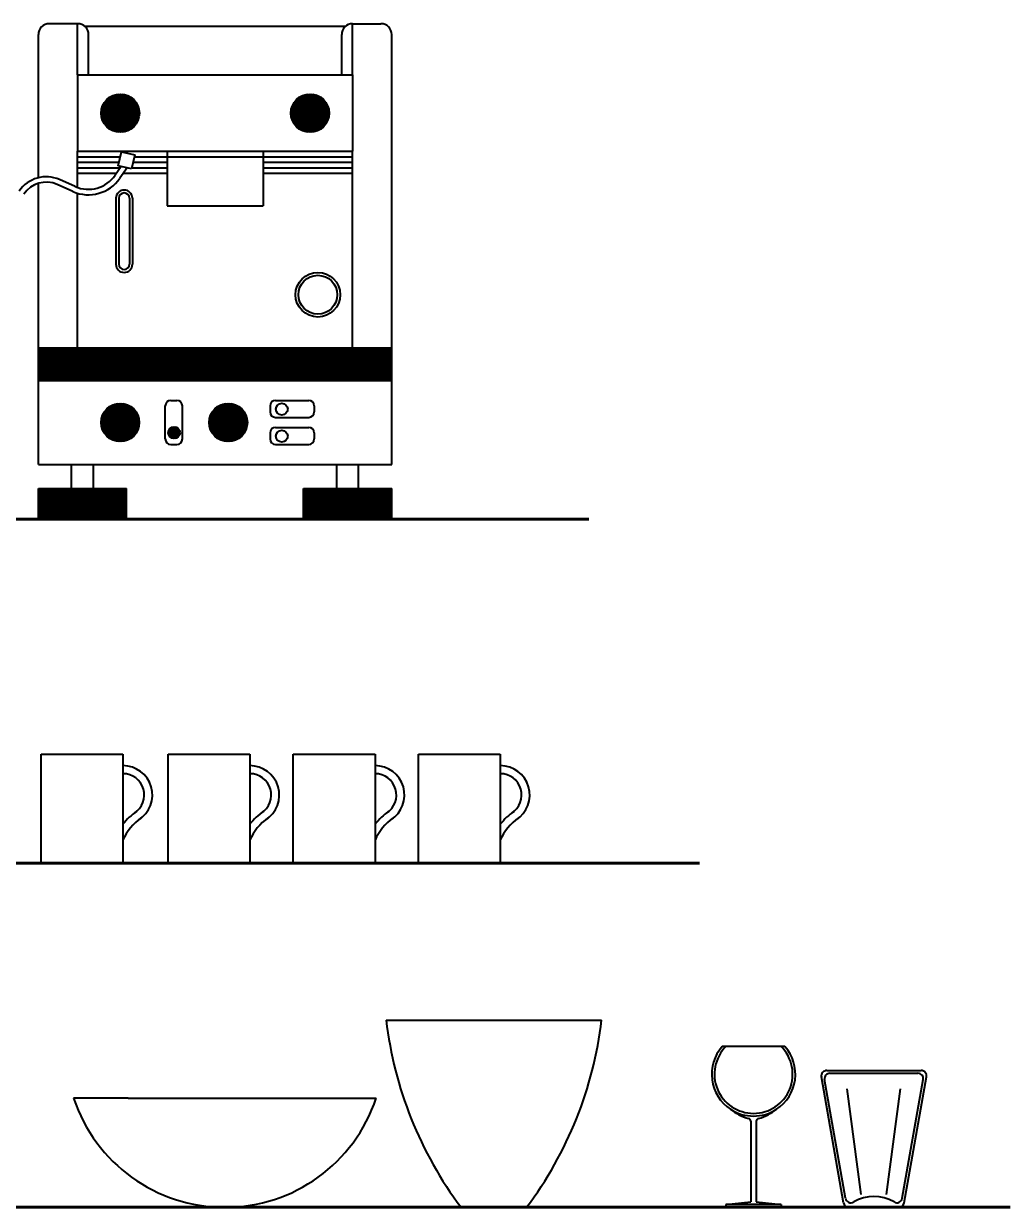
# Model space of a CAD drawing. Header units: millimetres. Extents: x -4763 to 645, y -25 to 217.
# Drawn here: x 560.2 to 641.6, y 91.1 to 188.8 of the extents above; entities that cross this region are included whole.
import ezdxf

# ---------------------------------------------------------------- set-up
doc = ezdxf.new("R2010")
doc.units = ezdxf.units.MM
doc.header["$LTSCALE"] = 0.5
doc.layers.add('acesssorios_coz', color=250, linetype='Continuous', lineweight=9)

msp = doc.modelspace()

# ---------------------------------------------------------------- linework, layer by layer
at = {"color": 7, "lineweight": 40}
for p, q in [((566.57001, 181.40699), (568.12815, 182.96513)), ((566.57559, 181.25347), (568.28167, 182.95955)), ((566.58136, 181.57744), (567.9577, 182.95378)), ((566.59399, 181.11277), (568.42236, 182.94115)), ((566.61766, 181.77284), (567.76229, 182.91747)), ((566.62277, 180.98245), (568.55269, 182.91237)), ((566.66035, 180.86093), (568.6742, 182.87478)), ((566.69951, 182.01379), (567.52135, 182.83563)), ((566.70568, 180.74716), (568.78798, 182.82946)), ((566.758, 180.64038), (568.89475, 182.77714)), ((566.81679, 180.54008), (568.99506, 182.71835)), ((566.88169, 180.44588), (569.08926, 182.65345)), ((566.95245, 180.35754), (569.17759, 182.58268)), ((569.33519, 180.34878), (567.10889, 182.57507)), ((569.40655, 180.43652), (567.19663, 182.64643)), ((569.47206, 180.5301), (567.29022, 182.71194)), ((569.5315, 180.62977), (567.38988, 182.77138)), ((569.5845, 180.73586), (567.49597, 182.82439)), ((569.63058, 180.84888), (567.609, 182.87046)), ((569.669, 180.96956), (567.72967, 182.90888)), ((569.69875, 181.09891), (567.85903, 182.93863)), ((569.71831, 181.23845), (567.99856, 182.95819)), ((569.72537, 181.39049), (568.15061, 182.96525)), ((569.71603, 181.55893), (568.31904, 182.95591)), ((569.68289, 181.75117), (568.51129, 182.92277)), ((569.60765, 181.9855), (568.74562, 182.84753)), ((569.38162, 182.37063), (569.13075, 182.6215)), ((582.22727, 181.31345), (583.87734, 182.96351)), ((582.22786, 181.47313), (583.71765, 182.96293)), ((582.24088, 181.16796), (584.02282, 182.9499)), ((582.24791, 181.65228), (583.5385, 182.94288)), ((582.26572, 181.0337), (584.15709, 182.92507)), ((582.2986, 181.86207), (583.32872, 182.89219)), ((582.29991, 180.90879), (584.28199, 182.89087)), ((582.34223, 180.79201), (584.39877, 182.84855)), ((582.39181, 180.6825), (584.50829, 182.79897)), ((582.4155, 182.13807), (583.05271, 182.77529)), ((582.44806, 180.57964), (584.61114, 182.74273)), ((582.51054, 180.48302), (584.70776, 182.68025)), ((582.57897, 180.39235), (584.79843, 182.61182)), ((585.03421, 180.40056), (582.81633, 182.61844)), ((585.10209, 180.49177), (582.90754, 182.68633)), ((585.16401, 180.58896), (583.00473, 182.74824)), ((585.21965, 180.69242), (583.10818, 182.80388)), ((585.26858, 180.80258), (583.21835, 182.85282)), ((585.31019, 180.92008), (583.33584, 182.89442)), ((585.34357, 181.04579), (583.46156, 182.9278)), ((585.36745, 181.18102), (583.59678, 182.95168)), ((585.37988, 181.32768), (583.74344, 182.96412)), ((585.37776, 181.4889), (583.90467, 182.96199)), ((585.35547, 181.67029), (584.08606, 182.9397)), ((585.30086, 181.88399), (584.29976, 182.8851)), ((585.17243, 182.17153), (584.58729, 182.75667)), ((568.41882, 179.83325), (566.59337, 181.65871)), ((568.54939, 179.86178), (566.6219, 181.78928)), ((568.67112, 179.89915), (566.65927, 181.91101)), ((568.78509, 179.94428), (566.7044, 182.02497)), ((568.89204, 179.99643), (566.75654, 182.13193)), ((568.99251, 180.05505), (566.81517, 182.2324)), ((569.08687, 180.1198), (566.87992, 182.32675)), ((569.17536, 180.19041), (566.95053, 182.41524)), ((569.25811, 180.26675), (567.02687, 182.49799)), ((567.02895, 180.27494), (569.2602, 182.50619)), ((567.11112, 180.19801), (569.33713, 182.42402)), ((567.19901, 180.1268), (569.40834, 182.33613)), ((567.29275, 180.06144), (569.47369, 182.24239)), ((567.39258, 180.00217), (569.53297, 182.14256)), ((567.49884, 179.94933), (569.5858, 182.0363)), ((567.61205, 179.90345), (569.63169, 181.92308)), ((567.73294, 179.86524), (569.6699, 181.80219)), ((567.86254, 179.83574), (569.6994, 181.6726)), ((584.01917, 179.82461), (582.24037, 181.6034)), ((584.1537, 179.84918), (582.26494, 181.73794)), ((584.27883, 179.88314), (582.29891, 181.86307)), ((584.39581, 179.92526), (582.34103, 181.98005)), ((584.50551, 179.97466), (582.39043, 182.08974)), ((584.60853, 180.03074), (582.4465, 182.19277)), ((584.70531, 180.09306), (582.50883, 182.28955)), ((584.79613, 180.16134), (582.5771, 182.38037)), ((584.88118, 180.23539), (582.65115, 182.46542)), ((582.65317, 180.30745), (584.88333, 182.53762)), ((584.96054, 180.31513), (582.73089, 182.54478)), ((582.73306, 180.22824), (584.96254, 182.45773)), ((582.81864, 180.15472), (585.03606, 182.37215)), ((582.91001, 180.08699), (585.10379, 182.28078)), ((583.00735, 180.02524), (585.16554, 182.18343)), ((583.11098, 179.96977), (585.22102, 182.07981)), ((583.22133, 179.92102), (585.26977, 181.96946)), ((583.33902, 179.87962), (585.31117, 181.85176)), ((583.46497, 179.84646), (585.34432, 181.72581)), ((568.12393, 179.80995), (566.57006, 181.36381)), ((568.27783, 179.81515), (566.57527, 181.51771)), ((567.95295, 179.82182), (566.58194, 181.19284)), ((567.75672, 179.85896), (566.61908, 180.9966)), ((567.51398, 179.9426), (566.70272, 180.75386)), ((568.00237, 179.81647), (569.71867, 181.53277)), ((568.15478, 179.80978), (569.72535, 181.38035)), ((568.32373, 179.81963), (569.71551, 181.21141)), ((568.51675, 179.85356), (569.68158, 181.01838)), ((568.7527, 179.93041), (569.60473, 180.78243)), ((583.87335, 179.81132), (582.22709, 181.45759)), ((583.71324, 179.81234), (582.2281, 181.29747)), ((583.53347, 179.83301), (582.24877, 181.11771)), ((583.32261, 179.88477), (582.30053, 180.90685)), ((583.04356, 180.00472), (582.42049, 180.6278)), ((583.60046, 179.82286), (585.36793, 181.59032)), ((583.74746, 179.81076), (585.38003, 181.44332)), ((583.90913, 179.81332), (585.37746, 181.28166)), ((584.09116, 179.83625), (585.35453, 181.09963)), ((584.30601, 179.89201), (585.29878, 180.88478)), ((569.15284, 180.17145), (569.36369, 180.38229)), ((584.59714, 180.02404), (585.16674, 180.59364)), ((561.39545, 159.36793), (564.06503, 162.03751)), ((561.39545, 159.52703), (563.90593, 162.03751)), ((561.39545, 159.68613), (563.74683, 162.03751)), ((561.39545, 159.84523), (563.58773, 162.03751)), ((561.39545, 160.00433), (563.42863, 162.03751)), ((561.39545, 160.16343), (563.26953, 162.03751)), ((561.39545, 160.32253), (563.11043, 162.03751)), ((561.39545, 160.48163), (562.95133, 162.03751)), ((561.39545, 160.64073), (562.79223, 162.03751)), ((561.39545, 160.79983), (562.63313, 162.03751)), ((561.39545, 160.95892), (562.47404, 162.03751)), ((561.39545, 161.11802), (562.31494, 162.03751)), ((561.39545, 161.27712), (562.15584, 162.03751)), ((561.39545, 161.43622), (561.99674, 162.03751)), ((561.39545, 161.59532), (561.83764, 162.03751)), ((561.39545, 161.75442), (561.67854, 162.03751)), ((561.39545, 161.91352), (561.51944, 162.03751)), ((564.09512, 159.33751), (561.39545, 162.03717)), ((563.93602, 159.33751), (561.39545, 161.87808)), ((563.77692, 159.33751), (561.39545, 161.71898)), ((563.61782, 159.33751), (561.39545, 161.55988)), ((563.45872, 159.33751), (561.39545, 161.40078)), ((563.29962, 159.33751), (561.39545, 161.24168)), ((561.52413, 159.33751), (564.22413, 162.03751)), ((564.25422, 159.33751), (561.55422, 162.03751)), ((561.68322, 159.33751), (564.38322, 162.03751)), ((564.41331, 159.33751), (561.71331, 162.03751)), ((561.84232, 159.33751), (564.54232, 162.03751)), ((564.57241, 159.33751), (561.87241, 162.03751)), ((562.00142, 159.33751), (564.70142, 162.03751)), ((564.73151, 159.33751), (562.03151, 162.03751)), ((562.16052, 159.33751), (564.86052, 162.03751)), ((564.89061, 159.33751), (562.19061, 162.03751)), ((562.31962, 159.33751), (565.01962, 162.03751)), ((565.04971, 159.33751), (562.34971, 162.03751)), ((562.47872, 159.33751), (565.17872, 162.03751)), ((565.20881, 159.33751), (562.50881, 162.03751)), ((562.63782, 159.33751), (565.33782, 162.03751)), ((565.36791, 159.33751), (562.66791, 162.03751)), ((562.79692, 159.33751), (565.49692, 162.03751)), ((565.52701, 159.33751), (562.82701, 162.03751)), ((562.95602, 159.33751), (565.65602, 162.03751)), ((565.68611, 159.33751), (562.98611, 162.03751)), ((563.11512, 159.33751), (565.81512, 162.03751)), ((565.84521, 159.33751), (563.14521, 162.03751)), ((563.27421, 159.33751), (565.97421, 162.03751)), ((566.0043, 159.33751), (563.3043, 162.03751)), ((563.43331, 159.33751), (566.13331, 162.03751)), ((566.1634, 159.33751), (563.4634, 162.03751)), ((563.59241, 159.33751), (566.29241, 162.03751)), ((566.3225, 159.33751), (563.6225, 162.03751)), ((563.75151, 159.33751), (566.45151, 162.03751)), ((566.4816, 159.33751), (563.7816, 162.03751)), ((563.91061, 159.33751), (566.61061, 162.03751)), ((566.6407, 159.33751), (563.9407, 162.03751)), ((564.06971, 159.33751), (566.76971, 162.03751)), ((566.7998, 159.33751), (564.0998, 162.03751)), ((564.22881, 159.33751), (566.92881, 162.03751)), ((566.9589, 159.33751), (564.2589, 162.03751)), ((564.38791, 159.33751), (567.08791, 162.03751)), ((567.118, 159.33751), (564.418, 162.03751)), ((564.54701, 159.33751), (567.24701, 162.03751)), ((567.2771, 159.33751), (564.5771, 162.03751)), ((564.70611, 159.33751), (567.40611, 162.03751)), ((567.4362, 159.33751), (564.7362, 162.03751)), ((564.8652, 159.33751), (567.5652, 162.03751)), ((567.59529, 159.33751), (564.89529, 162.03751)), ((565.0243, 159.33751), (567.7243, 162.03751)), ((567.75439, 159.33751), (565.05439, 162.03751)), ((565.1834, 159.33751), (567.8834, 162.03751)), ((567.91349, 159.33751), (565.21349, 162.03751)), ((565.3425, 159.33751), (568.0425, 162.03751)), ((568.07259, 159.33751), (565.37259, 162.03751)), ((565.5016, 159.33751), (568.2016, 162.03751)), ((568.23169, 159.33751), (565.53169, 162.03751)), ((565.6607, 159.33751), (568.3607, 162.03751)), ((568.39079, 159.33751), (565.69079, 162.03751)), ((565.8198, 159.33751), (568.5198, 162.03751)), ((568.54989, 159.33751), (565.84989, 162.03751)), ((565.9789, 159.33751), (568.6789, 162.03751)), ((568.70899, 159.33751), (566.00899, 162.03751)), ((566.138, 159.33751), (568.838, 162.03751)), ((568.86809, 159.33751), (566.16809, 162.03751)), ((566.2971, 159.33751), (568.9971, 162.03751)), ((569.02719, 159.33751), (566.32719, 162.03751)), ((566.45619, 159.33751), (569.15619, 162.03751)), ((569.18629, 159.33751), (566.48629, 162.03751)), ((566.61529, 159.33751), (569.31529, 162.03751)), ((569.34538, 159.33751), (566.64538, 162.03751)), ((566.77439, 159.33751), (569.47439, 162.03751)), ((569.50448, 159.33751), (566.80448, 162.03751)), ((566.93349, 159.33751), (569.63349, 162.03751)), ((569.66358, 159.33751), (566.96358, 162.03751)), ((567.09259, 159.33751), (569.79259, 162.03751)), ((569.82268, 159.33751), (567.12268, 162.03751)), ((567.25169, 159.33751), (569.95169, 162.03751)), ((569.98178, 159.33751), (567.28178, 162.03751)), ((567.41079, 159.33751), (570.11079, 162.03751)), ((570.14088, 159.33751), (567.44088, 162.03751)), ((567.56989, 159.33751), (570.26989, 162.03751)), ((570.29998, 159.33751), (567.59998, 162.03751)), ((567.72899, 159.33751), (570.42899, 162.03751)), ((570.45908, 159.33751), (567.75908, 162.03751)), ((567.88809, 159.33751), (570.58809, 162.03751)), ((570.61818, 159.33751), (567.91818, 162.03751)), ((568.04719, 159.33751), (570.74719, 162.03751)), ((570.77728, 159.33751), (568.07728, 162.03751)), ((568.20628, 159.33751), (570.90628, 162.03751)), ((570.93637, 159.33751), (568.23637, 162.03751)), ((568.36538, 159.33751), (571.06538, 162.03751)), ((571.09547, 159.33751), (568.39547, 162.03751)), ((568.52448, 159.33751), (571.22448, 162.03751)), ((571.25457, 159.33751), (568.55457, 162.03751)), ((568.68358, 159.33751), (571.38358, 162.03751)), ((571.41367, 159.33751), (568.71367, 162.03751)), ((568.84268, 159.33751), (571.54268, 162.03751)), ((571.57277, 159.33751), (568.87277, 162.03751)), ((569.00178, 159.33751), (571.70178, 162.03751)), ((571.73187, 159.33751), (569.03187, 162.03751)), ((569.16088, 159.33751), (571.86088, 162.03751)), ((571.89097, 159.33751), (569.19097, 162.03751)), ((569.31998, 159.33751), (572.01998, 162.03751)), ((572.05007, 159.33751), (569.35007, 162.03751)), ((569.47908, 159.33751), (572.17908, 162.03751)), ((572.20917, 159.33751), (569.50917, 162.03751)), ((569.63818, 159.33751), (572.33818, 162.03751)), ((572.36827, 159.33751), (569.66827, 162.03751)), ((569.79727, 159.33751), (572.49727, 162.03751)), ((572.52736, 159.33751), (569.82736, 162.03751)), ((569.95637, 159.33751), (572.65637, 162.03751)), ((572.68646, 159.33751), (569.98646, 162.03751)), ((570.11547, 159.33751), (572.81547, 162.03751)), ((572.84556, 159.33751), (570.14556, 162.03751)), ((570.27457, 159.33751), (572.97457, 162.03751)), ((573.00466, 159.33751), (570.30466, 162.03751)), ((570.43367, 159.33751), (573.13367, 162.03751)), ((573.16376, 159.33751), (570.46376, 162.03751)), ((570.59277, 159.33751), (573.29277, 162.03751)), ((573.32286, 159.33751), (570.62286, 162.03751)), ((570.75187, 159.33751), (573.45187, 162.03751)), ((573.48196, 159.33751), (570.78196, 162.03751)), ((570.91097, 159.33751), (573.61097, 162.03751)), ((573.64106, 159.33751), (570.94106, 162.03751)), ((571.07007, 159.33751), (573.77007, 162.03751)), ((573.80016, 159.33751), (571.10016, 162.03751)), ((571.22917, 159.33751), (573.92917, 162.03751)), ((573.95926, 159.33751), (571.25926, 162.03751)), ((571.38826, 159.33751), (574.08826, 162.03751)), ((574.11835, 159.33751), (571.41835, 162.03751)), ((571.54736, 159.33751), (574.24736, 162.03751)), ((574.27745, 159.33751), (571.57745, 162.03751)), ((571.70646, 159.33751), (574.40646, 162.03751)), ((574.43655, 159.33751), (571.73655, 162.03751)), ((571.86556, 159.33751), (574.56556, 162.03751)), ((574.59565, 159.33751), (571.89565, 162.03751)), ((572.02466, 159.33751), (574.72466, 162.03751)), ((574.75475, 159.33751), (572.05475, 162.03751)), ((572.18376, 159.33751), (574.88376, 162.03751)), ((574.91385, 159.33751), (572.21385, 162.03751)), ((572.34286, 159.33751), (575.04286, 162.03751)), ((575.07295, 159.33751), (572.37295, 162.03751)), ((572.50196, 159.33751), (575.20196, 162.03751)), ((575.23205, 159.33751), (572.53205, 162.03751)), ((572.66106, 159.33751), (575.36106, 162.03751)), ((575.39115, 159.33751), (572.69115, 162.03751)), ((572.82016, 159.33751), (575.52016, 162.03751)), ((575.55025, 159.33751), (572.85025, 162.03751)), ((572.97925, 159.33751), (575.67925, 162.03751)), ((575.70935, 159.33751), (573.00935, 162.03751)), ((573.13835, 159.33751), (575.83835, 162.03751)), ((575.86844, 159.33751), (573.16844, 162.03751)), ((573.29745, 159.33751), (575.99745, 162.03751)), ((576.02754, 159.33751), (573.32754, 162.03751)), ((573.45655, 159.33751), (576.15655, 162.03751)), ((576.18664, 159.33751), (573.48664, 162.03751)), ((573.61565, 159.33751), (576.31565, 162.03751)), ((576.34574, 159.33751), (573.64574, 162.03751)), ((573.77475, 159.33751), (576.47475, 162.03751)), ((576.50484, 159.33751), (573.80484, 162.03751)), ((573.93385, 159.33751), (576.63385, 162.03751)), ((576.66394, 159.33751), (573.96394, 162.03751)), ((574.09295, 159.33751), (576.79295, 162.03751)), ((576.82304, 159.33751), (574.12304, 162.03751)), ((574.25205, 159.33751), (576.95205, 162.03751)), ((576.98214, 159.33751), (574.28214, 162.03751)), ((574.41115, 159.33751), (577.11115, 162.03751)), ((577.14124, 159.33751), (574.44124, 162.03751)), ((574.57025, 159.33751), (577.27025, 162.03751)), ((577.30034, 159.33751), (574.60034, 162.03751)), ((574.72934, 159.33751), (577.42934, 162.03751)), ((577.45943, 159.33751), (574.75943, 162.03751)), ((574.88844, 159.33751), (577.58844, 162.03751)), ((577.61853, 159.33751), (574.91853, 162.03751)), ((575.04754, 159.33751), (577.74754, 162.03751)), ((577.77763, 159.33751), (575.07763, 162.03751)), ((575.20664, 159.33751), (577.90664, 162.03751)), ((577.93673, 159.33751), (575.23673, 162.03751)), ((575.36574, 159.33751), (578.06574, 162.03751)), ((578.09583, 159.33751), (575.39583, 162.03751)), ((575.52484, 159.33751), (578.22484, 162.03751)), ((578.25493, 159.33751), (575.55493, 162.03751)), ((575.68394, 159.33751), (578.38394, 162.03751)), ((578.41403, 159.33751), (575.71403, 162.03751)), ((575.84304, 159.33751), (578.54304, 162.03751)), ((578.57313, 159.33751), (575.87313, 162.03751)), ((576.00214, 159.33751), (578.70214, 162.03751)), ((578.73223, 159.33751), (576.03223, 162.03751)), ((576.16124, 159.33751), (578.86124, 162.03751)), ((578.89133, 159.33751), (576.19133, 162.03751)), ((576.32033, 159.33751), (579.02033, 162.03751)), ((579.05042, 159.33751), (576.35042, 162.03751)), ((576.47943, 159.33751), (579.17943, 162.03751)), ((579.20952, 159.33751), (576.50952, 162.03751)), ((576.63853, 159.33751), (579.33853, 162.03751)), ((579.36862, 159.33751), (576.66862, 162.03751)), ((576.79763, 159.33751), (579.49763, 162.03751)), ((579.52772, 159.33751), (576.82772, 162.03751)), ((576.95673, 159.33751), (579.65673, 162.03751)), ((579.68682, 159.33751), (576.98682, 162.03751)), ((577.11583, 159.33751), (579.81583, 162.03751)), ((579.84592, 159.33751), (577.14592, 162.03751)), ((577.27493, 159.33751), (579.97493, 162.03751)), ((580.00502, 159.33751), (577.30502, 162.03751)), ((577.43403, 159.33751), (580.13403, 162.03751)), ((580.16412, 159.33751), (577.46412, 162.03751)), ((577.59313, 159.33751), (580.29313, 162.03751)), ((580.32322, 159.33751), (577.62322, 162.03751)), ((577.75223, 159.33751), (580.45223, 162.03751)), ((580.48232, 159.33751), (577.78232, 162.03751)), ((577.91132, 159.33751), (580.61132, 162.03751)), ((580.64141, 159.33751), (577.94141, 162.03751)), ((578.07042, 159.33751), (580.77042, 162.03751)), ((580.80051, 159.33751), (578.10051, 162.03751)), ((578.22952, 159.33751), (580.92952, 162.03751)), ((580.95961, 159.33751), (578.25961, 162.03751)), ((578.38862, 159.33751), (581.08862, 162.03751)), ((581.11871, 159.33751), (578.41871, 162.03751)), ((578.54772, 159.33751), (581.24772, 162.03751)), ((581.27781, 159.33751), (578.57781, 162.03751)), ((578.70682, 159.33751), (581.40682, 162.03751)), ((581.43691, 159.33751), (578.73691, 162.03751)), ((578.86592, 159.33751), (581.56592, 162.03751)), ((581.59601, 159.33751), (578.89601, 162.03751)), ((579.02502, 159.33751), (581.72502, 162.03751)), ((581.75511, 159.33751), (579.05511, 162.03751)), ((579.18412, 159.33751), (581.88412, 162.03751)), ((581.91421, 159.33751), (579.21421, 162.03751)), ((579.34322, 159.33751), (582.04322, 162.03751)), ((582.07331, 159.33751), (579.37331, 162.03751)), ((579.50231, 159.33751), (582.20231, 162.03751)), ((582.23241, 159.33751), (579.53241, 162.03751)), ((579.66141, 159.33751), (582.36141, 162.03751)), ((582.3915, 159.33751), (579.6915, 162.03751)), ((579.82051, 159.33751), (582.52051, 162.03751)), ((582.5506, 159.33751), (579.8506, 162.03751)), ((579.97961, 159.33751), (582.67961, 162.03751)), ((582.7097, 159.33751), (580.0097, 162.03751)), ((580.13871, 159.33751), (582.83871, 162.03751)), ((582.8688, 159.33751), (580.1688, 162.03751)), ((580.29781, 159.33751), (582.99781, 162.03751)), ((583.0279, 159.33751), (580.3279, 162.03751)), ((580.45691, 159.33751), (583.15691, 162.03751)), ((583.187, 159.33751), (580.487, 162.03751)), ((580.61601, 159.33751), (583.31601, 162.03751)), ((583.3461, 159.33751), (580.6461, 162.03751)), ((580.77511, 159.33751), (583.47511, 162.03751)), ((583.5052, 159.33751), (580.8052, 162.03751)), ((580.93421, 159.33751), (583.63421, 162.03751)), ((583.6643, 159.33751), (580.9643, 162.03751)), ((581.09331, 159.33751), (583.79331, 162.03751)), ((583.8234, 159.33751), (581.1234, 162.03751)), ((581.2524, 159.33751), (583.9524, 162.03751)), ((583.98249, 159.33751), (581.28249, 162.03751)), ((581.4115, 159.33751), (584.1115, 162.03751)), ((584.14159, 159.33751), (581.44159, 162.03751)), ((581.5706, 159.33751), (584.2706, 162.03751)), ((584.30069, 159.33751), (581.60069, 162.03751)), ((581.7297, 159.33751), (584.4297, 162.03751)), ((584.45979, 159.33751), (581.75979, 162.03751)), ((581.8888, 159.33751), (584.5888, 162.03751)), ((584.61889, 159.33751), (581.91889, 162.03751)), ((582.0479, 159.33751), (584.7479, 162.03751)), ((584.77799, 159.33751), (582.07799, 162.03751)), ((582.207, 159.33751), (584.907, 162.03751)), ((584.93709, 159.33751), (582.23709, 162.03751)), ((582.3661, 159.33751), (585.0661, 162.03751)), ((585.09619, 159.33751), (582.39619, 162.03751)), ((582.5252, 159.33751), (585.2252, 162.03751)), ((585.25529, 159.33751), (582.55529, 162.03751)), ((582.6843, 159.33751), (585.3843, 162.03751)), ((585.41439, 159.33751), (582.71439, 162.03751)), ((582.84339, 159.33751), (585.54339, 162.03751)), ((585.57348, 159.33751), (582.87348, 162.03751)), ((583.00249, 159.33751), (585.70249, 162.03751)), ((585.73258, 159.33751), (583.03258, 162.03751)), ((583.16159, 159.33751), (585.86159, 162.03751)), ((585.89168, 159.33751), (583.19168, 162.03751)), ((583.32069, 159.33751), (586.02069, 162.03751)), ((586.05078, 159.33751), (583.35078, 162.03751)), ((583.47979, 159.33751), (586.17979, 162.03751)), ((586.20988, 159.33751), (583.50988, 162.03751)), ((583.63889, 159.33751), (586.33889, 162.03751)), ((586.36898, 159.33751), (583.66898, 162.03751)), ((583.79799, 159.33751), (586.49799, 162.03751)), ((586.52808, 159.33751), (583.82808, 162.03751)), ((583.95709, 159.33751), (586.65709, 162.03751)), ((586.68718, 159.33751), (583.98718, 162.03751)), ((584.11619, 159.33751), (586.81619, 162.03751)), ((586.84628, 159.33751), (584.14628, 162.03751)), ((584.27529, 159.33751), (586.97529, 162.03751)), ((587.00538, 159.33751), (584.30538, 162.03751)), ((584.43438, 159.33751), (587.13438, 162.03751)), ((587.16448, 159.33751), (584.46448, 162.03751)), ((584.59348, 159.33751), (587.29348, 162.03751)), ((587.32357, 159.33751), (584.62357, 162.03751)), ((584.75258, 159.33751), (587.45258, 162.03751)), ((587.48267, 159.33751), (584.78267, 162.03751)), ((584.91168, 159.33751), (587.61168, 162.03751)), ((587.64177, 159.33751), (584.94177, 162.03751)), ((585.07078, 159.33751), (587.77078, 162.03751)), ((587.80087, 159.33751), (585.10087, 162.03751)), ((585.22988, 159.33751), (587.92988, 162.03751)), ((587.95997, 159.33751), (585.25997, 162.03751)), ((585.38898, 159.33751), (588.08898, 162.03751)), ((588.11907, 159.33751), (585.41907, 162.03751)), ((585.54808, 159.33751), (588.24808, 162.03751)), ((588.27817, 159.33751), (585.57817, 162.03751)), ((585.70718, 159.33751), (588.40718, 162.03751)), ((588.43727, 159.33751), (585.73727, 162.03751)), ((585.86628, 159.33751), (588.56628, 162.03751)), ((588.59637, 159.33751), (585.89637, 162.03751)), ((586.02537, 159.33751), (588.72537, 162.03751)), ((588.75547, 159.33751), (586.05547, 162.03751)), ((586.18447, 159.33751), (588.88447, 162.03751)), ((588.91456, 159.33751), (586.21456, 162.03751)), ((586.34357, 159.33751), (589.04357, 162.03751)), ((589.07366, 159.33751), (586.37366, 162.03751)), ((586.50267, 159.33751), (589.20267, 162.03751)), ((589.23276, 159.33751), (586.53276, 162.03751)), ((586.66177, 159.33751), (589.36177, 162.03751)), ((589.39186, 159.33751), (586.69186, 162.03751)), ((586.82087, 159.33751), (589.52087, 162.03751)), ((589.55096, 159.33751), (586.85096, 162.03751)), ((586.97997, 159.33751), (589.67997, 162.03751)), ((589.71006, 159.33751), (587.01006, 162.03751)), ((587.13907, 159.33751), (589.83907, 162.03751)), ((589.86916, 159.33751), (587.16916, 162.03751)), ((587.29817, 159.33751), (589.99817, 162.03751)), ((590.02826, 159.33751), (587.32826, 162.03751)), ((587.45727, 159.33751), (590.15727, 162.03751)), ((590.18736, 159.33751), (587.48736, 162.03751)), ((587.61637, 159.33751), (590.31637, 162.03751)), ((590.34646, 159.33751), (587.64646, 162.03751)), ((587.77546, 159.33751), (590.47546, 162.03751)), ((590.50555, 159.33751), (587.80555, 162.03751)), ((587.93456, 159.33751), (590.55545, 161.9584)), ((590.55545, 159.44671), (587.96465, 162.03751)), ((588.09366, 159.33751), (590.55545, 161.7993)), ((590.55545, 159.60581), (588.12375, 162.03751)), ((588.25276, 159.33751), (590.55545, 161.6402)), ((590.55545, 159.76491), (588.28285, 162.03751)), ((588.41186, 159.33751), (590.55545, 161.4811)), ((590.55545, 159.92401), (588.44195, 162.03751)), ((588.57096, 159.33751), (590.55545, 161.322)), ((590.55545, 160.08311), (588.60105, 162.03751)), ((588.73006, 159.33751), (590.55545, 161.1629)), ((590.55545, 160.24221), (588.76015, 162.03751)), ((590.55545, 160.40131), (588.91925, 162.03751)), ((590.55545, 160.5604), (589.07835, 162.03751)), ((590.55545, 160.7195), (589.23745, 162.03751)), ((590.55545, 160.8786), (589.39654, 162.03751)), ((590.55545, 161.0377), (589.55564, 162.03751)), ((590.55545, 161.1968), (589.71474, 162.03751)), ((590.55545, 161.3559), (589.87384, 162.03751)), ((590.55545, 161.515), (590.03294, 162.03751)), ((590.55545, 161.6741), (590.19204, 162.03751)), ((590.55545, 161.8332), (590.35114, 162.03751)), ((590.55545, 161.9923), (590.51024, 162.03751)), ((563.14052, 159.33751), (561.39545, 161.08258)), ((562.98142, 159.33751), (561.39545, 160.92348)), ((562.82232, 159.33751), (561.39545, 160.76438)), ((562.66323, 159.33751), (561.39545, 160.60528)), ((562.50413, 159.33751), (561.39545, 160.44618)), ((562.34503, 159.33751), (561.39545, 160.28709)), ((562.18593, 159.33751), (561.39545, 160.12799)), ((588.88916, 159.33751), (590.55545, 161.0038)), ((589.04826, 159.33751), (590.55545, 160.8447)), ((589.20736, 159.33751), (590.55545, 160.6856)), ((589.36645, 159.33751), (590.55545, 160.52651)), ((589.52555, 159.33751), (590.55545, 160.36741)), ((589.68465, 159.33751), (590.55545, 160.20831)), ((562.02683, 159.33751), (561.39545, 159.96889)), ((561.86773, 159.33751), (561.39545, 159.80979)), ((561.70863, 159.33751), (561.39545, 159.65069)), ((561.54953, 159.33751), (561.39545, 159.49159)), ((589.84375, 159.33751), (590.55545, 160.04921)), ((590.00285, 159.33751), (590.55545, 159.89011)), ((590.16195, 159.33751), (590.55545, 159.73101)), ((590.32105, 159.33751), (590.55545, 159.57191)), ((590.48015, 159.33751), (590.55545, 159.41281)), ((566.56965, 155.95079), (568.06717, 157.44831)), ((566.56977, 155.79181), (568.22615, 157.44819)), ((566.58393, 155.64687), (568.37109, 157.43403)), ((566.58868, 156.12892), (567.88904, 157.42928)), ((566.6092, 155.51304), (568.50492, 157.40876)), ((566.63762, 156.33695), (567.68101, 157.38034)), ((566.64378, 155.38852), (568.62944, 157.37418)), ((566.68643, 155.27207), (568.74589, 157.33153)), ((566.73632, 155.16286), (568.8551, 157.28164)), ((566.7497, 156.60813), (567.40983, 157.26826)), ((566.79284, 155.06028), (568.95768, 157.22512)), ((569.49353, 155.05279), (567.32573, 157.22059)), ((569.55054, 155.15488), (567.42782, 157.2776)), ((569.60095, 155.26357), (567.53651, 157.328)), ((569.64417, 155.37945), (567.65239, 157.37123)), ((569.67939, 155.50332), (567.77627, 157.40645)), ((569.70542, 155.63639), (567.90933, 157.43248)), ((569.7205, 155.78041), (568.05335, 157.44756)), ((569.72183, 155.93819), (568.21113, 157.44888)), ((569.70451, 156.1146), (568.38754, 157.43157)), ((569.65848, 156.31973), (568.59267, 157.38554)), ((569.55402, 156.58329), (568.85623, 157.28107)), ((575.47968, 155.95127), (576.97669, 157.44828)), ((575.47975, 155.79224), (577.13572, 157.44821)), ((575.49387, 155.64726), (577.2807, 157.43409)), ((575.49877, 156.12946), (576.7985, 157.42919)), ((575.51912, 155.51341), (577.41455, 157.40884)), ((575.54782, 156.33761), (576.59035, 157.38014)), ((575.55367, 155.38886), (577.5391, 157.37429)), ((575.5963, 155.27239), (577.65557, 157.33166)), ((575.64616, 155.16316), (577.7648, 157.2818)), ((575.6602, 156.60909), (576.31887, 157.26776)), ((575.70267, 155.06057), (577.86739, 157.22529)), ((578.40336, 155.0525), (576.23545, 157.22042)), ((578.46039, 155.15458), (576.33752, 157.27744)), ((578.51081, 155.26325), (576.44619, 157.32787)), ((578.55406, 155.3791), (576.56205, 157.37112)), ((578.5893, 155.50296), (576.6859, 157.40636)), ((578.61536, 155.63599), (576.81894, 157.43242)), ((578.63048, 155.77998), (576.96292, 157.44754)), ((578.63184, 155.93771), (577.12065, 157.4489)), ((578.61459, 156.11406), (577.29701, 157.43165)), ((578.56867, 156.31908), (577.50202, 157.38573)), ((578.46448, 156.58238), (577.76532, 157.28154)), ((568.59512, 154.36021), (566.63315, 156.32218)), ((568.71375, 154.40067), (566.67362, 156.44081)), ((568.82494, 154.44858), (566.72153, 156.552)), ((568.92934, 154.50328), (566.77622, 156.6564)), ((569.02742, 154.5643), (566.83725, 156.75448)), ((566.85559, 154.96393), (569.05403, 157.16237)), ((569.11949, 154.63133), (566.90428, 156.84655)), ((566.92427, 154.87352), (569.14444, 157.09369)), ((569.20576, 154.70417), (566.97711, 156.93281)), ((566.99872, 154.78887), (569.22909, 157.01924)), ((569.28632, 154.7827), (567.05564, 157.01338)), ((567.07886, 154.7099), (569.30806, 156.9391)), ((569.3612, 154.86692), (567.13986, 157.08826)), ((567.16469, 154.63664), (569.38132, 156.85327)), ((569.43033, 154.95689), (567.22983, 157.15739)), ((567.25632, 154.56916), (569.4488, 156.76164)), ((567.35393, 154.50768), (569.51028, 156.66403)), ((567.45784, 154.45249), (569.56547, 156.56012)), ((567.56849, 154.40404), (569.61392, 156.44947)), ((567.68653, 154.36299), (569.65498, 156.33143)), ((577.50477, 154.3601), (575.54304, 156.32183)), ((577.62343, 154.40055), (575.58349, 156.44048)), ((577.73463, 154.44844), (575.63138, 156.55169)), ((577.83905, 154.50312), (575.68606, 156.65611)), ((577.93715, 154.56412), (575.74706, 156.75421)), ((575.7654, 154.9642), (577.96376, 157.16256)), ((578.02924, 154.63113), (575.81408, 156.84629)), ((575.83407, 154.87377), (578.05419, 157.09389)), ((578.11552, 154.70395), (575.88689, 156.93258)), ((575.9085, 154.7891), (578.13886, 157.01946)), ((578.1961, 154.78247), (575.96541, 157.01316)), ((575.98862, 154.71012), (578.21784, 156.93934)), ((578.271, 154.86667), (576.04961, 157.08806)), ((576.07444, 154.63684), (578.29112, 156.85352)), ((578.34014, 154.95663), (576.13957, 157.1572)), ((576.16605, 154.56935), (578.35861, 156.76191)), ((576.26364, 154.50785), (578.42011, 156.66432)), ((576.36753, 154.45264), (578.47532, 156.56043)), ((576.47817, 154.40417), (578.52379, 156.44979)), ((576.59618, 154.36309), (578.56487, 156.33178)), ((568.18282, 154.29521), (566.56815, 155.90988)), ((568.0191, 154.29984), (566.57278, 155.74616)), ((568.33137, 154.30576), (566.5787, 156.05843)), ((567.83402, 154.32581), (566.59875, 155.56108)), ((568.46812, 154.32811), (566.60106, 156.19517)), ((567.61363, 154.3871), (566.66004, 155.34069)), ((567.81287, 154.33022), (569.68774, 156.20509)), ((567.94881, 154.30707), (569.71089, 156.06915)), ((568.09638, 154.29553), (569.72243, 155.92158)), ((568.25879, 154.29884), (569.71912, 155.75917)), ((568.44191, 154.32287), (569.69509, 155.57605)), ((568.65874, 154.3806), (569.63736, 155.35922)), ((572.11442, 154.97249), (572.65423, 155.5123)), ((572.12364, 155.14082), (572.4859, 155.50308)), ((572.14727, 154.84625), (572.78047, 155.47944)), ((572.81351, 154.59659), (572.16231, 155.2478)), ((572.20436, 154.74424), (572.88248, 155.42236)), ((572.9094, 154.6598), (572.22552, 155.34368)), ((572.28087, 154.66165), (572.96507, 155.34585)), ((572.98637, 154.74192), (572.30764, 155.42066)), ((572.37625, 154.59793), (573.02878, 155.25046)), ((573.04399, 154.84341), (572.40913, 155.47827)), ((573.07758, 154.96892), (572.53464, 155.51186)), ((573.06998, 155.13562), (572.70134, 155.50426)), ((577.09238, 154.2952), (575.47814, 155.90944)), ((576.9286, 154.29987), (575.48282, 155.74566)), ((577.24096, 154.30571), (575.48865, 156.05802)), ((576.74346, 154.32592), (575.50887, 155.56051)), ((577.37774, 154.32804), (575.51098, 156.1948)), ((576.52293, 154.38735), (575.5703, 155.33998)), ((576.72249, 154.3303), (578.59766, 156.20547)), ((576.85841, 154.30712), (578.62084, 156.06955)), ((577.00593, 154.29554), (578.63242, 155.92203)), ((577.1683, 154.29881), (578.62915, 155.75966)), ((577.35135, 154.32276), (578.6052, 155.57661)), ((577.56804, 154.38036), (578.5476, 155.35992)), ((567.30333, 154.5383), (566.81125, 155.03039)), ((568.95633, 154.51909), (569.49887, 155.06163)), ((572.54385, 154.54805), (572.11377, 154.97813)), ((572.69552, 154.55549), (572.1212, 155.1298)), ((572.49361, 154.55619), (573.07053, 155.13311)), ((572.64411, 154.54759), (573.07913, 154.98261)), ((576.2121, 154.53908), (575.72203, 155.02915)), ((577.8652, 154.51841), (578.40955, 155.06276)), ((561.39545, 150.14019), (561.68277, 150.42751)), ((561.39545, 150.29929), (561.52367, 150.42751)), ((561.39545, 149.98109), (561.84187, 150.42751)), ((561.39545, 149.82199), (562.00097, 150.42751)), ((561.39545, 149.66289), (562.16007, 150.42751)), ((561.39545, 149.50379), (562.31917, 150.42751)), ((561.39545, 149.3447), (562.47826, 150.42751)), ((561.39545, 149.1856), (562.63736, 150.42751)), ((561.39545, 149.0265), (562.79646, 150.42751)), ((561.39545, 148.8674), (562.95556, 150.42751)), ((561.39545, 148.7083), (563.11466, 150.42751)), ((561.39545, 148.5492), (563.27376, 150.42751)), ((561.39545, 148.3901), (563.43286, 150.42751)), ((561.39545, 148.231), (563.59196, 150.42751)), ((561.39545, 148.0719), (563.75106, 150.42751)), ((561.39545, 147.9128), (563.91016, 150.42751)), ((563.91089, 147.90751), (561.39545, 150.42295)), ((561.54925, 147.90751), (564.06925, 150.42751)), ((564.06999, 147.90751), (561.54999, 150.42751)), ((561.70835, 147.90751), (564.22835, 150.42751)), ((564.22909, 147.90751), (561.70909, 150.42751)), ((561.86745, 147.90751), (564.38745, 150.42751)), ((564.38818, 147.90751), (561.86818, 150.42751)), ((562.02655, 147.90751), (564.54655, 150.42751)), ((564.54728, 147.90751), (562.02728, 150.42751)), ((562.18565, 147.90751), (564.70565, 150.42751)), ((564.70638, 147.90751), (562.18638, 150.42751)), ((562.34475, 147.90751), (564.86475, 150.42751)), ((564.86548, 147.90751), (562.34548, 150.42751)), ((562.50385, 147.90751), (565.02385, 150.42751)), ((565.02458, 147.90751), (562.50458, 150.42751)), ((562.66295, 147.90751), (565.18295, 150.42751)), ((565.18368, 147.90751), (562.66368, 150.42751)), ((562.82205, 147.90751), (565.34205, 150.42751)), ((565.34278, 147.90751), (562.82278, 150.42751)), ((562.98115, 147.90751), (565.50115, 150.42751)), ((565.50188, 147.90751), (562.98188, 150.42751)), ((563.14025, 147.90751), (565.66025, 150.42751)), ((565.66098, 147.90751), (563.14098, 150.42751)), ((563.29934, 147.90751), (565.81934, 150.42751)), ((565.82008, 147.90751), (563.30008, 150.42751)), ((563.45844, 147.90751), (565.97844, 150.42751)), ((565.97917, 147.90751), (563.45917, 150.42751)), ((563.61754, 147.90751), (566.13754, 150.42751)), ((566.13827, 147.90751), (563.61827, 150.42751)), ((563.77664, 147.90751), (566.29664, 150.42751)), ((566.29737, 147.90751), (563.77737, 150.42751)), ((563.93574, 147.90751), (566.45574, 150.42751)), ((566.45647, 147.90751), (563.93647, 150.42751)), ((564.09484, 147.90751), (566.61484, 150.42751)), ((566.61557, 147.90751), (564.09557, 150.42751)), ((564.25394, 147.90751), (566.77394, 150.42751)), ((566.77467, 147.90751), (564.25467, 150.42751)), ((564.41304, 147.90751), (566.93304, 150.42751)), ((566.93377, 147.90751), (564.41377, 150.42751)), ((564.57214, 147.90751), (567.09214, 150.42751)), ((567.09287, 147.90751), (564.57287, 150.42751)), ((564.73124, 147.90751), (567.25124, 150.42751)), ((567.25197, 147.90751), (564.73197, 150.42751)), ((564.89033, 147.90751), (567.41033, 150.42751)), ((567.41107, 147.90751), (564.89107, 150.42751)), ((565.04943, 147.90751), (567.56943, 150.42751)), ((567.57016, 147.90751), (565.05016, 150.42751)), ((565.20853, 147.90751), (567.72853, 150.42751)), ((567.72926, 147.90751), (565.20926, 150.42751)), ((565.36763, 147.90751), (567.88763, 150.42751)), ((567.88836, 147.90751), (565.36836, 150.42751)), ((565.52673, 147.90751), (568.04673, 150.42751)), ((568.04746, 147.90751), (565.52746, 150.42751)), ((565.68583, 147.90751), (568.20583, 150.42751)), ((568.20656, 147.90751), (565.68656, 150.42751)), ((565.84493, 147.90751), (568.36493, 150.42751)), ((568.36566, 147.90751), (565.84566, 150.42751)), ((566.00403, 147.90751), (568.52403, 150.42751)), ((568.52476, 147.90751), (566.00476, 150.42751)), ((566.16313, 147.90751), (568.67354, 150.41792)), ((568.67354, 147.91783), (566.16386, 150.42751)), ((568.67354, 148.07693), (566.32296, 150.42751)), ((568.67354, 148.23602), (566.48206, 150.42751)), ((568.67354, 148.39512), (566.64116, 150.42751)), ((568.67354, 148.55422), (566.80025, 150.42751)), ((568.67354, 148.71332), (566.95935, 150.42751)), ((568.67354, 148.87242), (567.11845, 150.42751)), ((568.67354, 149.03152), (567.27755, 150.42751)), ((568.67354, 149.19062), (567.43665, 150.42751)), ((568.67354, 149.34972), (567.59575, 150.42751)), ((568.67354, 149.50882), (567.75485, 150.42751)), ((568.67354, 149.66792), (567.91395, 150.42751)), ((568.67354, 149.82702), (568.07305, 150.42751)), ((568.67354, 149.98611), (568.23215, 150.42751)), ((568.67354, 150.14521), (568.39124, 150.42751)), ((568.67354, 150.30431), (568.55034, 150.42751)), ((583.27736, 150.38463), (583.32024, 150.42751)), ((583.27736, 150.22553), (583.47934, 150.42751)), ((583.27736, 150.06644), (583.63844, 150.42751)), ((583.27736, 149.90734), (583.79753, 150.42751)), ((583.27736, 149.74824), (583.95663, 150.42751)), ((583.27736, 149.58914), (584.11573, 150.42751)), ((583.27736, 149.43004), (584.27483, 150.42751)), ((583.27736, 149.27094), (584.43393, 150.42751)), ((583.27736, 149.11184), (584.59303, 150.42751)), ((583.27736, 148.95274), (584.75213, 150.42751)), ((583.27736, 148.79364), (584.91123, 150.42751)), ((583.27736, 148.63454), (585.07033, 150.42751)), ((583.27736, 148.47545), (585.22943, 150.42751)), ((583.27736, 148.31635), (585.38852, 150.42751)), ((583.27736, 148.15725), (585.54762, 150.42751)), ((583.27736, 147.99815), (585.70672, 150.42751)), ((583.34582, 147.90751), (585.86582, 150.42751)), ((585.86655, 147.90751), (583.34655, 150.42751)), ((583.50492, 147.90751), (586.02492, 150.42751)), ((586.02565, 147.90751), (583.50565, 150.42751)), ((583.66402, 147.90751), (586.18402, 150.42751)), ((586.18475, 147.90751), (583.66475, 150.42751)), ((583.82312, 147.90751), (586.34312, 150.42751)), ((586.34385, 147.90751), (583.82385, 150.42751)), ((583.98222, 147.90751), (586.50222, 150.42751)), ((586.50295, 147.90751), (583.98295, 150.42751)), ((584.14132, 147.90751), (586.66132, 150.42751)), ((586.66205, 147.90751), (584.14205, 150.42751)), ((584.30042, 147.90751), (586.82042, 150.42751)), ((586.82115, 147.90751), (584.30115, 150.42751)), ((584.45951, 147.90751), (586.97951, 150.42751)), ((586.98025, 147.90751), (584.46025, 150.42751)), ((584.61861, 147.90751), (587.13861, 150.42751)), ((587.13935, 147.90751), (584.61935, 150.42751)), ((584.77771, 147.90751), (587.29771, 150.42751)), ((587.29844, 147.90751), (584.77844, 150.42751)), ((584.93681, 147.90751), (587.45681, 150.42751)), ((587.45754, 147.90751), (584.93754, 150.42751)), ((585.09591, 147.90751), (587.61591, 150.42751)), ((587.61664, 147.90751), (585.09664, 150.42751)), ((585.25501, 147.90751), (587.77501, 150.42751)), ((587.77574, 147.90751), (585.25574, 150.42751)), ((585.41411, 147.90751), (587.93411, 150.42751)), ((587.93484, 147.90751), (585.41484, 150.42751)), ((585.57321, 147.90751), (588.09321, 150.42751)), ((588.09394, 147.90751), (585.57394, 150.42751)), ((585.73231, 147.90751), (588.25231, 150.42751)), ((588.25304, 147.90751), (585.73304, 150.42751)), ((585.89141, 147.90751), (588.41141, 150.42751)), ((588.41214, 147.90751), (585.89214, 150.42751)), ((586.0505, 147.90751), (588.5705, 150.42751)), ((588.57124, 147.90751), (586.05124, 150.42751)), ((586.2096, 147.90751), (588.7296, 150.42751)), ((588.73034, 147.90751), (586.21034, 150.42751)), ((586.3687, 147.90751), (588.8887, 150.42751)), ((588.88943, 147.90751), (586.36943, 150.42751)), ((586.5278, 147.90751), (589.0478, 150.42751)), ((589.04853, 147.90751), (586.52853, 150.42751)), ((586.6869, 147.90751), (589.2069, 150.42751)), ((589.20763, 147.90751), (586.68763, 150.42751)), ((586.846, 147.90751), (589.366, 150.42751)), ((589.36673, 147.90751), (586.84673, 150.42751)), ((587.0051, 147.90751), (589.5251, 150.42751)), ((589.52583, 147.90751), (587.00583, 150.42751)), ((587.1642, 147.90751), (589.6842, 150.42751)), ((589.68493, 147.90751), (587.16493, 150.42751)), ((587.3233, 147.90751), (589.8433, 150.42751)), ((589.84403, 147.90751), (587.32403, 150.42751)), ((587.4824, 147.90751), (590.0024, 150.42751)), ((590.00313, 147.90751), (587.48313, 150.42751)), ((587.6415, 147.90751), (590.1615, 150.42751)), ((590.16223, 147.90751), (587.64223, 150.42751)), ((587.80059, 147.90751), (590.32059, 150.42751)), ((590.32133, 147.90751), (587.80133, 150.42751)), ((587.95969, 147.90751), (590.47969, 150.42751)), ((590.48042, 147.90751), (587.96042, 150.42751)), ((590.55545, 147.99158), (588.11952, 150.42751)), ((590.55545, 148.15068), (588.27862, 150.42751)), ((590.55545, 148.30978), (588.43772, 150.42751)), ((590.55545, 148.46888), (588.59682, 150.42751)), ((590.55545, 148.62798), (588.75592, 150.42751)), ((590.55545, 148.78708), (588.91502, 150.42751)), ((590.55545, 148.94618), (589.07412, 150.42751)), ((590.55545, 149.10527), (589.23322, 150.42751)), ((590.55545, 149.26437), (589.39232, 150.42751)), ((590.55545, 149.42347), (589.55141, 150.42751)), ((590.55545, 149.58257), (589.71051, 150.42751)), ((590.55545, 149.74167), (589.86961, 150.42751)), ((590.55545, 149.90077), (590.02871, 150.42751)), ((590.55545, 150.05987), (590.18781, 150.42751)), ((590.55545, 150.21897), (590.34691, 150.42751)), ((590.55545, 150.37807), (590.50601, 150.42751)), ((563.75179, 147.90751), (561.39545, 150.26385)), ((563.59269, 147.90751), (561.39545, 150.10475)), ((563.43359, 147.90751), (561.39545, 149.94565)), ((563.27449, 147.90751), (561.39545, 149.78655)), ((563.11539, 147.90751), (561.39545, 149.62745)), ((562.95629, 147.90751), (561.39545, 149.46835)), ((566.32223, 147.90751), (568.67354, 150.25882)), ((566.48132, 147.90751), (568.67354, 150.09972)), ((566.64042, 147.90751), (568.67354, 149.94063)), ((566.79952, 147.90751), (568.67354, 149.78153)), ((566.95862, 147.90751), (568.67354, 149.62243)), ((567.11772, 147.90751), (568.67354, 149.46333)), ((585.70745, 147.90751), (583.27736, 150.3376)), ((585.54835, 147.90751), (583.27736, 150.1785)), ((585.38926, 147.90751), (583.27736, 150.0194)), ((585.23016, 147.90751), (583.27736, 149.8603)), ((585.07106, 147.90751), (583.27736, 149.70121)), ((584.91196, 147.90751), (583.27736, 149.54211)), ((584.75286, 147.90751), (583.27736, 149.38301)), ((588.11879, 147.90751), (590.55545, 150.34417)), ((588.27789, 147.90751), (590.55545, 150.18507)), ((588.43699, 147.90751), (590.55545, 150.02597)), ((588.59609, 147.90751), (590.55545, 149.86687)), ((588.75519, 147.90751), (590.55545, 149.70777)), ((588.91429, 147.90751), (590.55545, 149.54867)), ((589.07339, 147.90751), (590.55545, 149.38957)), ((562.79719, 147.90751), (561.39545, 149.30925)), ((562.6381, 147.90751), (561.39545, 149.15015)), ((562.479, 147.90751), (561.39545, 148.99105)), ((562.3199, 147.90751), (561.39545, 148.83196)), ((562.1608, 147.90751), (561.39545, 148.67286)), ((562.0017, 147.90751), (561.39545, 148.51376)), ((567.27682, 147.90751), (568.67354, 149.30423)), ((567.43592, 147.90751), (568.67354, 149.14513)), ((567.59502, 147.90751), (568.67354, 148.98603)), ((567.75412, 147.90751), (568.67354, 148.82693)), ((567.91322, 147.90751), (568.67354, 148.66783)), ((568.07231, 147.90751), (568.67354, 148.50873)), ((584.59376, 147.90751), (583.27736, 149.22391)), ((584.43466, 147.90751), (583.27736, 149.06481)), ((584.27556, 147.90751), (583.27736, 148.90571)), ((584.11646, 147.90751), (583.27736, 148.74661)), ((583.95736, 147.90751), (583.27736, 148.58751)), ((583.79827, 147.90751), (583.27736, 148.42841)), ((589.23249, 147.90751), (590.55545, 149.23047)), ((589.39158, 147.90751), (590.55545, 149.07138)), ((589.55068, 147.90751), (590.55545, 148.91228)), ((589.70978, 147.90751), (590.55545, 148.75318)), ((589.86888, 147.90751), (590.55545, 148.59408)), ((590.02798, 147.90751), (590.55545, 148.43498)), ((561.8426, 147.90751), (561.39545, 148.35466)), ((561.6835, 147.90751), (561.39545, 148.19556)), ((561.5244, 147.90751), (561.39545, 148.03646)), ((568.23141, 147.90751), (568.67354, 148.34964)), ((568.39051, 147.90751), (568.67354, 148.19054)), ((568.54961, 147.90751), (568.67354, 148.03144)), ((583.63917, 147.90751), (583.27736, 148.26931)), ((583.48007, 147.90751), (583.27736, 148.11021)), ((583.32097, 147.90751), (583.27736, 147.95112)), ((590.18708, 147.90751), (590.55545, 148.27588)), ((590.34618, 147.90751), (590.55545, 148.11678)), ((590.50528, 147.90751), (590.55545, 147.95768))]:
    msp.add_line(p, q, dxfattribs=at)
at = {"layer": 'acesssorios_coz', "color": 7, "lineweight": 40}
for p, q in [((564.63545, 188.76751), (562.29545, 188.76751)), ((564.63545, 184.53751), (564.63545, 188.76751)), ((565.20881, 188.56124), (586.74209, 188.56124)), ((587.31545, 184.53751), (587.31545, 188.76751)), ((587.31545, 188.76751), (589.65545, 188.76751)), ((561.39545, 176.06028), (561.39545, 187.86751)), ((565.53545, 184.53751), (565.53545, 187.86751)), ((586.41545, 184.53751), (586.41545, 187.86751)), ((590.55545, 152.40751), (590.55545, 187.86751)), ((564.63545, 184.53751), (564.63545, 178.23751)), ((564.63545, 184.53751), (587.31545, 184.53751)), ((587.31545, 184.53751), (587.31545, 178.23751)), ((564.63545, 175.25428), (564.63545, 178.23751)), ((564.63545, 178.23751), (587.31545, 178.23751)), ((564.63545, 177.78751), (568.15829, 177.78751)), ((567.98606, 177.05507), (568.25394, 178.19429)), ((568.25394, 178.19429), (569.34434, 177.93789)), ((569.34434, 177.93789), (569.07646, 176.79867)), ((569.30898, 177.78751), (587.31545, 177.78751)), ((572.01545, 178.23751), (572.01545, 173.73751)), ((579.93545, 178.23751), (579.93545, 173.73751)), ((587.31545, 162.03751), (587.31545, 178.23751)), ((564.63545, 177.33751), (568.05247, 177.33751)), ((564.63545, 176.88751), (568.16342, 176.88751)), ((568.23795, 176.99584), (567.74247, 176.27563)), ((569.07646, 176.79867), (567.98606, 177.05507)), ((568.7081, 176.88529), (568.11321, 176.02057)), ((569.09735, 176.88751), (572.01545, 176.88751)), ((569.20317, 177.33751), (572.01545, 177.33751)), ((579.93545, 177.33751), (587.31545, 177.33751)), ((579.93545, 176.88751), (587.31545, 176.88751)), ((564.42422, 175.33744), (563.13726, 175.9077)), ((564.63545, 176.43751), (567.85384, 176.43751)), ((568.40005, 176.43751), (572.01545, 176.43751)), ((579.93545, 176.43751), (587.31545, 176.43751)), ((561.39545, 152.40751), (561.39545, 175.59386)), ((564.24191, 174.92602), (562.95495, 175.49628)), ((564.63545, 162.03751), (564.63545, 174.78212)), ((567.79412, 174.36968), (567.79412, 168.92524)), ((568.03712, 174.36968), (568.03712, 168.92524)), ((568.90615, 174.36968), (568.90615, 168.92524)), ((569.14915, 174.36968), (569.14915, 168.92524)), ((572.01545, 173.73751), (579.93545, 173.73751)), ((561.39545, 162.03751), (590.55545, 162.03751)), ((561.39545, 159.33751), (590.55545, 159.33751)), ((571.8683, 154.51057), (571.8683, 157.2478)), ((572.3183, 157.6978), (572.82561, 157.6978)), ((573.27561, 154.51057), (573.27561, 157.2478)), ((580.50786, 157.2478), (580.50786, 156.74049)), ((580.95786, 157.6978), (583.69509, 157.6978)), ((584.14509, 157.2478), (584.14509, 156.74049)), ((580.95786, 156.29049), (583.69509, 156.29049)), ((580.95786, 155.46788), (583.69509, 155.46788)), ((580.50786, 155.01788), (580.50786, 154.51057)), ((584.14509, 155.01788), (584.14509, 154.51057)), ((572.3183, 154.06057), (572.82561, 154.06057)), ((580.95786, 154.06057), (583.69509, 154.06057)), ((561.39545, 152.40751), (590.55545, 152.40751)), ((564.1345, 150.42751), (564.1345, 152.40751)), ((565.9345, 150.42751), (565.9345, 152.40751)), ((586.01641, 150.42751), (586.01641, 152.40751)), ((587.81641, 150.42751), (587.81641, 152.40751)), ((561.39545, 150.42751), (568.67354, 150.42751)), ((561.39545, 147.90751), (561.39545, 150.42751)), ((561.39545, 147.90751), (561.39545, 150.42751)), ((568.67354, 147.90751), (568.67354, 150.42751)), ((583.27736, 147.90751), (583.27736, 150.42751)), ((583.27736, 147.90751), (583.27736, 150.42751)), ((583.27736, 150.42751), (590.55545, 150.42751)), ((590.55545, 147.90751), (590.55545, 150.42751)), ((561.62084, 119.52091), (561.62084, 128.52091)), ((561.62084, 128.52091), (568.37084, 128.52091)), ((568.37084, 128.52091), (568.37084, 119.52091)), ((572.09053, 119.52091), (572.09053, 128.52091)), ((572.09053, 128.52091), (578.84053, 128.52091)), ((578.84053, 128.52091), (578.84053, 119.52091)), ((582.42268, 119.52091), (582.42268, 128.52091)), ((582.42268, 128.52091), (589.17268, 128.52091)), ((589.17268, 128.52091), (589.17268, 119.52091)), ((592.75481, 119.52091), (592.75481, 128.52091)), ((592.75481, 128.52091), (599.50481, 128.52091)), ((599.50481, 128.52091), (599.50481, 119.52091)), ((590.08859, 106.57601), (607.85101, 106.57601)), ((622.98026, 104.40032), (617.80588, 104.40032)), ((627.82198, 91.50606), (625.98781, 101.89223)), ((627.98416, 91.88149), (626.25603, 101.66723)), ((626.43095, 102.42049), (634.21633, 102.42049)), ((626.69917, 102.19549), (633.94812, 102.19549)), ((632.66312, 91.88149), (634.39126, 101.66723)), ((632.8253, 91.50606), (634.65947, 101.89223)), ((629.27433, 92.18868), (628.12954, 100.91147)), ((631.37295, 92.18868), (632.51774, 100.91147)), ((568.80286, 100.13432), (564.30286, 100.13432)), ((568.80286, 100.13432), (584.76029, 100.13432)), ((584.76029, 100.13432), (589.26029, 100.13432)), ((620.16807, 98.24123), (620.16807, 91.58432)), ((620.61807, 98.24123), (620.61807, 91.58432)), ((596.2698, 91.13432), (601.6698, 91.13432)), ((618.10707, 91.35932), (620.16807, 91.58432)), ((618.10707, 91.35932), (618.10707, 91.13432)), ((622.67907, 91.35932), (618.10707, 91.35932)), ((620.61807, 91.58432), (622.67907, 91.35932)), ((622.67907, 91.35932), (622.67907, 91.13432)), ((628.26512, 91.13432), (632.38216, 91.13432))]:
    msp.add_line(p, q, dxfattribs=at)
at = {"layer": 'acesssorios_coz', "color": 7, "lineweight": 60}
for p, q in [((448.97297, 147.90751), (606.80275, 147.90751)), ((435.78413, 119.52091), (615.93178, 119.52091)), ((435.78413, 91.13432), (641.57795, 91.13432))]:
    msp.add_line(p, q, dxfattribs=at)
at = {"layer": 'acesssorios_coz', "color": 7, "lineweight": 40}
for centre, radius in [((568.14763, 181.38751), 1.57774), ((583.80328, 181.38751), 1.57774), ((584.45096, 166.41107), 1.8407), ((584.45096, 166.41107), 1.59948), ((568.14545, 155.87251), 1.57774), ((577.05545, 155.87251), 1.57774), ((581.47779, 156.96988), 0.48528), ((572.59622, 155.0305), 0.48528), ((581.47779, 154.73997), 0.48528)]:
    msp.add_circle(centre, radius, dxfattribs=at)
for centre, radius, start, end in [((562.29545, 187.86751), 0.9, 90, 180), ((564.63545, 187.86751), 0.9, 0, 90), ((587.31545, 187.86751), 0.9, 90, 180), ((589.65545, 187.86751), 0.9, 0, 90), ((562.04344, 173.43919), 2.7, 66.1014394, 145.8390777), ((565.51804, 177.80595), 3.15, 246.1014394, 325.4735725), ((565.51804, 177.80595), 2.7, 246.1014394, 325.4735725), ((562.04344, 173.43919), 2.25, 66.1014394, 145.8390777), ((568.47163, 174.36968), 0.67752, 0, 180), ((568.47163, 174.36968), 0.43452, 0, 180), ((568.47163, 168.92524), 0.67752, 180, 0), ((568.47163, 168.92524), 0.43452, 180, 0), ((572.3183, 157.2478), 0.45, 90, 180), ((572.82561, 157.2478), 0.45, 0, 90), ((580.95786, 157.2478), 0.45, 90, 180), ((583.69509, 157.2478), 0.45, 0, 90), ((580.95786, 156.74049), 0.45, 180, 270), ((583.69509, 156.74049), 0.45, 270, 0), ((580.95786, 155.01788), 0.45, 90, 180), ((583.69509, 155.01788), 0.45, 0, 90), ((572.3183, 154.51057), 0.45, 180, 270), ((572.82561, 154.51057), 0.45, 270, 0), ((580.95786, 154.51057), 0.45, 180, 270), ((583.69509, 154.51057), 0.45, 270, 0), ((568.37084, 125.141), 2.42792, 302.5328589, 90), ((578.84053, 125.141), 2.42792, 302.5328589, 90), ((589.17268, 125.141), 2.42792, 302.5328589, 90), ((599.50481, 125.141), 2.42792, 302.5328589, 90), ((568.37084, 125.141), 1.76128, 302.5328589, 90), ((578.84053, 125.141), 1.76128, 302.5328589, 90), ((589.17268, 125.141), 1.76128, 302.5328589, 90), ((599.50481, 125.141), 1.76128, 302.5328589, 90), ((572.13264, 119.83205), 4.7482, 123.6633877, 142.3971046), ((572.13264, 119.83205), 4.08329, 123.6633877, 157.1122143), ((582.60233, 119.83205), 4.7482, 123.6633877, 142.3971046), ((582.60233, 119.83205), 4.08329, 123.6633877, 157.1122143), ((592.93448, 119.83205), 4.7482, 123.6633877, 142.3971046), ((592.93448, 119.83205), 4.08329, 123.6633877, 157.1122143), ((603.26662, 119.83205), 4.7482, 123.6633877, 142.3971046), ((603.26662, 119.83205), 4.08329, 123.6633877, 157.1122143), ((621.71618, 110.27833), 31.84355, 186.6766432, 216.9551494), ((576.22342, 110.27833), 31.84355, 323.0448506, 353.3233568), ((620.39307, 102.11432), 3.45244, 138.5366899, 236.5549455), ((620.39307, 102.11432), 3.22744, 134.9031348, 45.0968652), ((620.39307, 102.11432), 3.45244, 303.4450545, 41.4633101), ((626.43095, 101.97049), 0.45, 90, 190.0150312), ((626.69917, 101.74549), 0.45, 90, 190.0150312), ((633.94812, 101.74549), 0.45, 349.9849688, 90), ((634.21633, 101.97049), 0.45, 349.9849688, 90), ((576.78158, 104.28534), 13.15102, 198.399593, 341.600407), ((621.02699, 102.30988), 3.98731, 230.4915194, 254.6905033), ((620.39307, 102.11432), 3.45244, 236.5549455, 303.4450545), ((619.75914, 102.30988), 3.98731, 285.3094967, 309.5084806), ((619.94307, 98.24123), 0.225, 0, 82.043084), ((620.84307, 98.24123), 0.225, 97.956916, 180), ((628.42731, 91.95975), 0.45, 190.0150312, 300.9253411), ((630.32364, 88.79438), 3.23994, 59.0746589, 120.9253411), ((632.21998, 91.95975), 0.45, 239.0746589, 349.9849688), ((628.26512, 91.58432), 0.45, 190.0150312, 270), ((632.38216, 91.58432), 0.45, 270, 349.9849688)]:
    msp.add_arc(centre, radius, start, end, dxfattribs=at)

doc.saveas('drawing.dxf')
